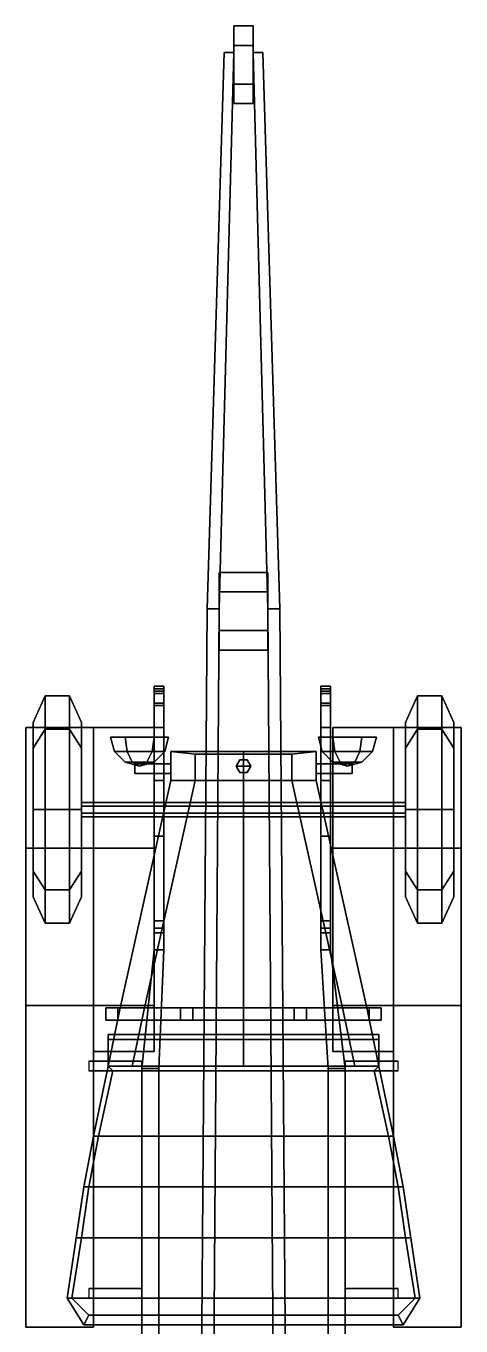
# Model space of a CAD drawing. Header units: millimetres. Extents: x -7.7 to 7.3, y -7.8 to 23.8.
# Drawn here: x 4.6 to 6.4, y 1.44 to 6.82 of the extents above; entities that cross this region are included whole.
import ezdxf

# ---------------------------------------------------------------- set-up
doc = ezdxf.new("R2010")
doc.units = ezdxf.units.MM
for name, color, linetype in [('crane', 1, 'Continuous'), ('mudguards', 6, 'Continuous'), ('wheels', 2, 'Continuous')]:
    doc.layers.add(name, color=color, linetype=linetype)

msp = doc.modelspace()

# ---------------------------------------------------------------- linework, layer by layer
for points in [[(5.13, 4.08, 0.58), (5.13, 4.01, 0.62), (5.13, 4.06, 0.68), (5.13, 4.09, 0.63)], [(5.13, 4.09, 0.63), (5.17, 4.09, 0.63), (5.17, 4.08, 0.58), (5.13, 4.08, 0.58)], [(5.13, 4.09, 0.63), (5.17, 4.09, 0.63), (5.17, 4.08, 0.58), (5.13, 4.08, 0.58)], [(5.13, 4.06, 0.68), (5.17, 4.06, 0.68), (5.17, 4.09, 0.63), (5.13, 4.09, 0.63)], [(5.13, 4.08, 0.58), (5.13, 4.01, 0.62), (5.13, 4.06, 0.68), (5.13, 4.09, 0.63)], [(5.17, 4.09, 0.63), (5.17, 4.06, 0.68), (5.17, 4.01, 0.62), (5.17, 4.08, 0.58)], [(5.17, 4.09, 0.63), (5.17, 4.06, 0.68), (5.17, 4.01, 0.62), (5.17, 4.08, 0.58)], [(5.82, 4.09, 0.63), (5.86, 4.09, 0.63), (5.86, 4.08, 0.58), (5.82, 4.08, 0.58)], [(5.82, 4.06, 0.68), (5.86, 4.06, 0.68), (5.86, 4.09, 0.63), (5.82, 4.09, 0.63)], [(5.82, 4.08, 0.58), (5.82, 4.01, 0.62), (5.82, 4.06, 0.68), (5.82, 4.09, 0.63)], [(5.86, 4.09, 0.63), (5.86, 4.06, 0.68), (5.86, 4.01, 0.62), (5.86, 4.08, 0.58)], [(5.17, 4.08, 0.58), (5.17, 4.01, 0.62), (5.13, 4.01, 0.62), (5.13, 4.08, 0.58)], [(5.13, 4.08, 0.52), (5.13, 3.7, 0.44), (5.13, 3.7, 0.51), (5.13, 4.08, 0.54)], [(5.17, 4.08, 0.52), (5.17, 3.7, 0.44), (5.13, 3.7, 0.44), (5.13, 4.08, 0.52)], [(5.17, 4.08, 0.54), (5.17, 4.08, 0.52), (5.13, 4.08, 0.52), (5.13, 4.08, 0.54)], [(5.13, 4.08, 0.54), (5.13, 3.7, 0.51), (5.17, 3.7, 0.51), (5.17, 4.08, 0.54)], [(5.17, 4.08, 0.58), (5.17, 4.01, 0.62), (5.13, 4.01, 0.62), (5.13, 4.08, 0.58)], [(5.13, 4.07, 0.53), (5.13, 4.02, 0.53), (5.13, 4.02, 0.62), (5.13, 4.07, 0.62)], [(5.17, 4.07, 0.62), (5.17, 4.07, 0.53), (5.13, 4.07, 0.53), (5.13, 4.07, 0.62)], [(5.13, 4.01, 0.62), (5.17, 4.01, 0.62), (5.17, 4.06, 0.68), (5.13, 4.06, 0.68)], [(5.13, 3.92, 0.74), (5.17, 3.92, 0.74), (5.17, 4.06, 0.68), (5.13, 4.06, 0.68)], [(5.13, 4.06, 0.68), (5.17, 4.06, 0.68), (5.17, 4.01, 0.62), (5.13, 4.01, 0.62)], [(5.13, 4.01, 0.62), (5.13, 3.92, 0.65), (5.13, 3.92, 0.74), (5.13, 4.06, 0.68)], [(5.17, 3.7, 0.51), (5.17, 3.7, 0.44), (5.17, 4.08, 0.52), (5.17, 4.08, 0.54)], [(5.17, 4.02, 0.62), (5.17, 4.02, 0.53), (5.17, 4.07, 0.53), (5.17, 4.07, 0.62)], [(5.17, 4.06, 0.68), (5.17, 3.92, 0.74), (5.17, 3.92, 0.65), (5.17, 4.01, 0.62)], [(5.82, 4.08, 0.54), (5.82, 3.7, 0.51), (5.86, 3.7, 0.51), (5.86, 4.08, 0.54)], [(5.86, 4.08, 0.54), (5.86, 4.08, 0.52), (5.82, 4.08, 0.52), (5.82, 4.08, 0.54)], [(5.82, 4.08, 0.52), (5.82, 3.7, 0.44), (5.82, 3.7, 0.51), (5.82, 4.08, 0.54)], [(5.86, 4.08, 0.52), (5.86, 3.7, 0.44), (5.82, 3.7, 0.44), (5.82, 4.08, 0.52)], [(5.86, 4.08, 0.58), (5.86, 4.01, 0.62), (5.82, 4.01, 0.62), (5.82, 4.08, 0.58)], [(5.82, 4.07, 0.53), (5.82, 4.02, 0.53), (5.82, 4.02, 0.62), (5.82, 4.07, 0.62)], [(5.86, 4.07, 0.62), (5.86, 4.07, 0.53), (5.82, 4.07, 0.53), (5.82, 4.07, 0.62)], [(5.82, 3.92, 0.74), (5.86, 3.92, 0.74), (5.86, 4.06, 0.68), (5.82, 4.06, 0.68)], [(5.82, 4.01, 0.62), (5.82, 3.92, 0.65), (5.82, 3.92, 0.74), (5.82, 4.06, 0.68)], [(5.86, 3.7, 0.51), (5.86, 3.7, 0.44), (5.86, 4.08, 0.52), (5.86, 4.08, 0.54)], [(5.86, 4.02, 0.62), (5.86, 4.02, 0.53), (5.86, 4.07, 0.53), (5.86, 4.07, 0.62)], [(5.86, 4.06, 0.68), (5.86, 3.92, 0.74), (5.86, 3.92, 0.65), (5.86, 4.01, 0.62)], [(5.13, 4.02, 0.62), (5.13, 4.02, 0.53), (5.17, 4.02, 0.53), (5.17, 4.02, 0.62)], [(5.17, 4.01, 0.62), (5.17, 3.92, 0.65), (5.13, 3.92, 0.65), (5.13, 4.01, 0.62)], [(5.82, 4.02, 0.62), (5.82, 4.02, 0.53), (5.86, 4.02, 0.53), (5.86, 4.02, 0.62)], [(5.86, 4.01, 0.62), (5.86, 3.92, 0.65), (5.82, 3.92, 0.65), (5.82, 4.01, 0.62)], [(4.9661, 3.82, 1.04), (4.95, 3.88, 1.04), (5.01, 3.88, 0.9361), (5.018, 3.82, 0.95)], [(5.19, 3.88, 1.04), (5.13, 3.88, 0.9361), (5.01, 3.88, 0.9361), (4.95, 3.88, 1.04)], [(5.018, 3.82, 1.13), (5.01, 3.88, 1.1439), (4.95, 3.88, 1.04), (4.9661, 3.82, 1.04)], [(5.13, 3.88, 1.1439), (5.19, 3.88, 1.04), (4.95, 3.88, 1.04), (5.01, 3.88, 1.1439)], [(5.018, 3.82, 0.95), (5.01, 3.88, 0.9361), (5.13, 3.88, 0.9361), (5.122, 3.82, 0.95)], [(5.122, 3.82, 1.13), (5.13, 3.88, 1.1439), (5.01, 3.88, 1.1439), (5.018, 3.82, 1.13)], [(5.122, 3.82, 0.95), (5.13, 3.88, 0.9361), (5.19, 3.88, 1.04), (5.1739, 3.82, 1.04)], [(5.1739, 3.82, 1.04), (5.19, 3.88, 1.04), (5.13, 3.88, 1.1439), (5.122, 3.82, 1.13)], [(5.13, 3.92, 0.65), (5.17, 3.92, 0.65), (5.17, 3.92, 0.74), (5.13, 3.92, 0.74)], [(5.13, 3.92, 0.74), (5.17, 3.92, 0.74), (5.17, 3.92, 0.65), (5.13, 3.92, 0.65)], [(5.13, 3.92, 0.65), (5.13, 3, 0.61), (5.13, 3, 0.76), (5.13, 3.92, 0.74)], [(5.13, 3, 0.76), (5.17, 3, 0.76), (5.17, 3.92, 0.74), (5.13, 3.92, 0.74)], [(5.17, 3.92, 0.65), (5.17, 3, 0.61), (5.13, 3, 0.61), (5.13, 3.92, 0.65)], [(5.17, 3.92, 0.74), (5.17, 3, 0.76), (5.17, 3, 0.61), (5.17, 3.92, 0.65)], [(6.05, 3.88, 1.04), (5.99, 3.88, 0.9361), (5.87, 3.88, 0.9361), (5.81, 3.88, 1.04)], [(5.8261, 3.82, 1.04), (5.81, 3.88, 1.04), (5.87, 3.88, 0.9361), (5.878, 3.82, 0.95)], [(5.99, 3.88, 1.1439), (6.05, 3.88, 1.04), (5.81, 3.88, 1.04), (5.87, 3.88, 1.1439)], [(5.878, 3.82, 1.13), (5.87, 3.88, 1.1439), (5.81, 3.88, 1.04), (5.8261, 3.82, 1.04)], [(5.86, 3.92, 0.65), (5.86, 3, 0.61), (5.82, 3, 0.61), (5.82, 3.92, 0.65)], [(5.82, 3, 0.76), (5.86, 3, 0.76), (5.86, 3.92, 0.74), (5.82, 3.92, 0.74)], [(5.82, 3.92, 0.65), (5.82, 3, 0.61), (5.82, 3, 0.76), (5.82, 3.92, 0.74)], [(5.86, 3.92, 0.74), (5.86, 3, 0.76), (5.86, 3, 0.61), (5.86, 3.92, 0.65)], [(5.878, 3.82, 0.95), (5.87, 3.88, 0.9361), (5.99, 3.88, 0.9361), (5.982, 3.82, 0.95)], [(5.982, 3.82, 1.13), (5.99, 3.88, 1.1439), (5.87, 3.88, 1.1439), (5.878, 3.82, 1.13)], [(5.982, 3.82, 0.95), (5.99, 3.88, 0.9361), (6.05, 3.88, 1.04), (6.0339, 3.82, 1.04)], [(6.0339, 3.82, 1.04), (6.05, 3.88, 1.04), (5.99, 3.88, 1.1439), (5.982, 3.82, 1.13)], [(5.01, 3.7761, 1.04), (4.9661, 3.82, 1.04), (5.018, 3.82, 0.95), (5.04, 3.7761, 0.988)], [(5.04, 3.7761, 1.092), (5.018, 3.82, 1.13), (4.9661, 3.82, 1.04), (5.01, 3.7761, 1.04)], [(5.04, 3.7761, 0.988), (5.018, 3.82, 0.95), (5.122, 3.82, 0.95), (5.1, 3.7761, 0.988)], [(5.1, 3.7761, 1.092), (5.122, 3.82, 1.13), (5.018, 3.82, 1.13), (5.04, 3.7761, 1.092)], [(5.1, 3.7761, 0.988), (5.122, 3.82, 0.95), (5.1739, 3.82, 1.04), (5.13, 3.7761, 1.04)], [(5.13, 3.7761, 1.04), (5.1739, 3.82, 1.04), (5.122, 3.82, 1.13), (5.1, 3.7761, 1.092)], [(5.2, 3.82, 0.68), (5.2, 3.7, 0.68), (5.2, 3.7, 1.25), (5.2, 3.82, 1.25)], [(5.2, 3.82, 1.25), (5.8, 3.82, 1.25), (5.8, 3.82, 0.68), (5.2, 3.82, 0.68)], [(5.8, 3.82, 0.68), (5.8, 3.7, 0.68), (5.2, 3.7, 0.68), (5.2, 3.82, 0.68)], [(5.3, 3.81, 1.37), (5.5, 3.81, 1.39), (5.5, 3.82, 1.25), (5.2, 3.82, 1.25)], [(5.2, 3.82, 1.25), (5.2, 3.7, 1.25), (5.3, 3.7, 1.37), (5.3, 3.81, 1.37)], [(5.5, 3.81, 1.39), (5.7, 3.81, 1.37), (5.8, 3.82, 1.25), (5.5, 3.82, 1.25)], [(5.7, 3.81, 1.37), (5.7, 3.7, 1.37), (5.8, 3.7, 1.25), (5.8, 3.82, 1.25)], [(5.8, 3.82, 1.25), (5.8, 3.7, 1.25), (5.8, 3.7, 0.68), (5.8, 3.82, 0.68)], [(5.87, 3.7761, 1.04), (5.8261, 3.82, 1.04), (5.878, 3.82, 0.95), (5.9, 3.7761, 0.988)], [(5.9, 3.7761, 1.092), (5.878, 3.82, 1.13), (5.8261, 3.82, 1.04), (5.87, 3.7761, 1.04)], [(5.9, 3.7761, 0.988), (5.878, 3.82, 0.95), (5.982, 3.82, 0.95), (5.96, 3.7761, 0.988)], [(5.96, 3.7761, 1.092), (5.982, 3.82, 1.13), (5.878, 3.82, 1.13), (5.9, 3.7761, 1.092)], [(5.96, 3.7761, 0.988), (5.982, 3.82, 0.95), (6.0339, 3.82, 1.04), (5.99, 3.7761, 1.04)], [(5.99, 3.7761, 1.04), (6.0339, 3.82, 1.04), (5.982, 3.82, 1.13), (5.96, 3.7761, 1.092)], [(5.07, 3.76, 1.04), (5.01, 3.7761, 1.04), (5.04, 3.7761, 0.988), (5.07, 3.76, 1.04)], [(5.07, 3.76, 1.04), (5.04, 3.7761, 1.092), (5.01, 3.7761, 1.04), (5.07, 3.76, 1.04)], [(5.07, 3.76, 1.04), (5.04, 3.7761, 0.988), (5.1, 3.7761, 0.988), (5.07, 3.76, 1.04)], [(5.07, 3.76, 1.04), (5.1, 3.7761, 1.092), (5.04, 3.7761, 1.092), (5.07, 3.76, 1.04)], [(5.2, 3.77, 1.04), (5.2, 3.77, 1), (5.05, 3.77, 1), (5.05, 3.77, 1.04)], [(5.05, 3.77, 1), (5.05, 3.73, 1), (5.05, 3.73, 1.04), (5.05, 3.77, 1.04)], [(5.2, 3.77, 1), (5.2, 3.73, 1), (5.05, 3.73, 1), (5.05, 3.77, 1)], [(5.05, 3.77, 1.04), (5.05, 3.73, 1.04), (5.2, 3.73, 1.04), (5.2, 3.77, 1.04)], [(5.07, 3.76, 1.04), (5.1, 3.7761, 0.988), (5.13, 3.7761, 1.04), (5.07, 3.76, 1.04)], [(5.07, 3.76, 1.04), (5.13, 3.7761, 1.04), (5.1, 3.7761, 1.092), (5.07, 3.76, 1.04)], [(5.3, 3.7, 1.37), (5.5, 3.7, 1.39), (5.5, 3.81, 1.39), (5.3, 3.81, 1.37)], [(5.515, 3.786, 1.42), (5.485, 3.786, 1.42), (5.47, 3.76, 1.42), (5.53, 3.76, 1.42)], [(5.485, 3.786, 1.38), (5.47, 3.76, 1.38), (5.47, 3.76, 1.42), (5.485, 3.786, 1.42)], [(5.515, 3.786, 1.38), (5.485, 3.786, 1.38), (5.485, 3.786, 1.42), (5.515, 3.786, 1.42)], [(5.5, 3.7, 1.39), (5.7, 3.7, 1.37), (5.7, 3.81, 1.37), (5.5, 3.81, 1.39)], [(5.53, 3.76, 1.38), (5.515, 3.786, 1.38), (5.515, 3.786, 1.42), (5.53, 3.76, 1.42)], [(5.95, 3.77, 1.04), (5.95, 3.77, 1), (5.8, 3.77, 1), (5.8, 3.77, 1.04)], [(5.95, 3.77, 1), (5.95, 3.73, 1), (5.8, 3.73, 1), (5.8, 3.77, 1)], [(5.8, 3.77, 1.04), (5.8, 3.73, 1.04), (5.95, 3.73, 1.04), (5.95, 3.77, 1.04)], [(5.93, 3.76, 1.04), (5.87, 3.7761, 1.04), (5.9, 3.7761, 0.988), (5.93, 3.76, 1.04)], [(5.93, 3.76, 1.04), (5.9, 3.7761, 1.092), (5.87, 3.7761, 1.04), (5.93, 3.76, 1.04)], [(5.93, 3.76, 1.04), (5.9, 3.7761, 0.988), (5.96, 3.7761, 0.988), (5.93, 3.76, 1.04)], [(5.93, 3.76, 1.04), (5.96, 3.7761, 1.092), (5.9, 3.7761, 1.092), (5.93, 3.76, 1.04)], [(5.93, 3.76, 1.04), (5.96, 3.7761, 0.988), (5.99, 3.7761, 1.04), (5.93, 3.76, 1.04)], [(5.93, 3.76, 1.04), (5.99, 3.7761, 1.04), (5.96, 3.7761, 1.092), (5.93, 3.76, 1.04)], [(5.95, 3.73, 1.04), (5.95, 3.73, 1), (5.95, 3.77, 1), (5.95, 3.77, 1.04)], [(5.05, 3.73, 1.04), (5.05, 3.73, 1), (5.2, 3.73, 1), (5.2, 3.73, 1.04)], [(5.53, 3.76, 1.42), (5.47, 3.76, 1.42), (5.485, 3.734, 1.42), (5.515, 3.734, 1.42)], [(5.47, 3.76, 1.38), (5.485, 3.734, 1.38), (5.485, 3.734, 1.42), (5.47, 3.76, 1.42)], [(5.485, 3.734, 1.38), (5.515, 3.734, 1.38), (5.515, 3.734, 1.42), (5.485, 3.734, 1.42)], [(5.515, 3.734, 1.38), (5.53, 3.76, 1.38), (5.53, 3.76, 1.42), (5.515, 3.734, 1.42)], [(5.8, 3.73, 1.04), (5.8, 3.73, 1), (5.95, 3.73, 1), (5.95, 3.73, 1.04)], [(5.2, 3.7, 0.68), (4.99, 2.76, 0.68), (4.99, 2.76, 1.25), (5.2, 3.7, 1.25)], [(5.8, 3.7, 0.68), (6.01, 2.76, 0.68), (4.99, 2.76, 0.68), (5.2, 3.7, 0.68)], [(5.2, 3.7, 1.25), (4.99, 2.76, 1.25), (5.09, 2.76, 1.37), (5.3, 3.7, 1.37)], [(5.09, 2.76, 1.37), (5.5, 2.76, 1.39), (5.5, 3.7, 1.39), (5.3, 3.7, 1.37)], [(5.13, 3.7, 0.44), (5.13, 3.47, 0.44), (5.13, 3.47, 0.51), (5.13, 3.7, 0.51)], [(5.13, 3.7, 0.51), (5.13, 3.47, 0.51), (5.17, 3.47, 0.51), (5.17, 3.7, 0.51)], [(5.17, 3.7, 0.44), (5.17, 3.47, 0.44), (5.13, 3.47, 0.44), (5.13, 3.7, 0.44)], [(5.17, 3.47, 0.51), (5.17, 3.47, 0.44), (5.17, 3.7, 0.44), (5.17, 3.7, 0.51)], [(5.5, 2.76, 1.39), (5.91, 2.76, 1.37), (5.7, 3.7, 1.37), (5.5, 3.7, 1.39)], [(5.7, 3.7, 1.37), (5.91, 2.76, 1.37), (6.01, 2.76, 1.25), (5.8, 3.7, 1.25)], [(5.8, 3.7, 1.25), (6.01, 2.76, 1.25), (6.01, 2.76, 0.68), (5.8, 3.7, 0.68)], [(5.86, 3.7, 0.44), (5.86, 3.47, 0.44), (5.82, 3.47, 0.44), (5.82, 3.7, 0.44)], [(5.82, 3.7, 0.51), (5.82, 3.47, 0.51), (5.86, 3.47, 0.51), (5.86, 3.7, 0.51)], [(5.82, 3.7, 0.44), (5.82, 3.47, 0.44), (5.82, 3.47, 0.51), (5.82, 3.7, 0.51)], [(5.86, 3.47, 0.51), (5.86, 3.47, 0.44), (5.86, 3.7, 0.44), (5.86, 3.7, 0.51)], [(5.13, 3.47, 0.44), (5.13, 3.09, 0.53), (5.13, 3.09, 0.55), (5.13, 3.47, 0.51)], [(5.17, 3.47, 0.44), (5.17, 3.09, 0.53), (5.13, 3.09, 0.53), (5.13, 3.47, 0.44)], [(5.13, 3.47, 0.51), (5.13, 3.09, 0.55), (5.17, 3.09, 0.55), (5.17, 3.47, 0.51)], [(5.17, 3.09, 0.55), (5.17, 3.09, 0.53), (5.17, 3.47, 0.44), (5.17, 3.47, 0.51)], [(5.82, 3.47, 0.51), (5.82, 3.09, 0.55), (5.86, 3.09, 0.55), (5.86, 3.47, 0.51)], [(5.86, 3.47, 0.44), (5.86, 3.09, 0.53), (5.82, 3.09, 0.53), (5.82, 3.47, 0.44)], [(5.82, 3.47, 0.44), (5.82, 3.09, 0.53), (5.82, 3.09, 0.55), (5.82, 3.47, 0.51)], [(5.86, 3.09, 0.55), (5.86, 3.09, 0.53), (5.86, 3.47, 0.44), (5.86, 3.47, 0.51)], [(5.17, 3.12, 0.62), (5.17, 3.12, 0.54), (5.13, 3.12, 0.54), (5.13, 3.12, 0.62)], [(5.13, 3.12, 0.54), (5.13, 3.07, 0.55), (5.13, 3.07, 0.62), (5.13, 3.12, 0.62)], [(5.17, 3.12, 0.54), (5.17, 3.07, 0.55), (5.13, 3.07, 0.55), (5.13, 3.12, 0.54)], [(5.17, 3.07, 0.62), (5.17, 3.07, 0.55), (5.17, 3.12, 0.54), (5.17, 3.12, 0.62)], [(5.86, 3.12, 0.54), (5.86, 3.07, 0.55), (5.82, 3.07, 0.55), (5.82, 3.12, 0.54)], [(5.82, 3.12, 0.54), (5.82, 3.07, 0.55), (5.82, 3.07, 0.62), (5.82, 3.12, 0.62)], [(5.86, 3.12, 0.62), (5.86, 3.12, 0.54), (5.82, 3.12, 0.54), (5.82, 3.12, 0.62)], [(5.86, 3.07, 0.62), (5.86, 3.07, 0.55), (5.86, 3.12, 0.54), (5.86, 3.12, 0.62)], [(5.13, 3.09, 0.55), (5.13, 3.09, 0.53), (5.17, 3.09, 0.53), (5.17, 3.09, 0.55)], [(5.13, 3.07, 0.62), (5.13, 3.07, 0.55), (5.17, 3.07, 0.55), (5.17, 3.07, 0.62)], [(5.82, 3.09, 0.55), (5.82, 3.09, 0.53), (5.86, 3.09, 0.53), (5.86, 3.09, 0.55)], [(5.82, 3.07, 0.62), (5.82, 3.07, 0.55), (5.86, 3.07, 0.55), (5.86, 3.07, 0.62)], [(5.13, 3, 0.61), (5.08, 2.51, 0.59), (5.08, 2.51, 0.76), (5.13, 3, 0.76)], [(5.08, 2.51, 0.76), (5.15, 2.51, 0.76), (5.17, 3, 0.76), (5.13, 3, 0.76)], [(5.17, 3, 0.61), (5.15, 2.51, 0.59), (5.08, 2.51, 0.59), (5.13, 3, 0.61)], [(5.17, 3, 0.76), (5.15, 2.51, 0.76), (5.15, 2.51, 0.59), (5.17, 3, 0.61)], [(5.82, 3, 0.61), (5.85, 2.51, 0.59), (5.85, 2.51, 0.76), (5.82, 3, 0.76)], [(5.85, 2.51, 0.76), (5.92, 2.51, 0.76), (5.86, 3, 0.76), (5.82, 3, 0.76)], [(5.86, 3, 0.61), (5.92, 2.51, 0.59), (5.85, 2.51, 0.59), (5.82, 3, 0.61)], [(5.86, 3, 0.76), (5.92, 2.51, 0.76), (5.92, 2.51, 0.59), (5.86, 3, 0.61)], [(4.98, 2.76, 1.99), (4.98, 2.76, 0.48), (4.93, 2.76, 0.48), (4.93, 2.76, 1.99)], [(4.93, 2.76, 0.48), (4.93, 2.71, 0.48), (4.93, 2.71, 1.99), (4.93, 2.76, 1.99)], [(4.93, 2.76, 1.99), (4.93, 2.71, 1.99), (5.24, 2.71, 2.53), (5.24, 2.76, 2.53)], [(5.29, 2.76, 2.53), (4.98, 2.76, 1.99), (4.93, 2.76, 1.99), (5.24, 2.76, 2.53)], [(4.99, 2.76, 0.68), (4.94, 2.52, 0.68), (4.94, 2.52, 1.25), (4.99, 2.76, 1.25)], [(6.01, 2.76, 0.68), (6.06, 2.52, 0.68), (4.94, 2.52, 0.68), (4.99, 2.76, 0.68)], [(4.99, 2.76, 1.25), (4.94, 2.52, 1.25), (5.04, 2.52, 1.39), (5.09, 2.76, 1.37)], [(4.98, 2.71, 1.99), (4.98, 2.71, 0.48), (4.98, 2.76, 0.48), (4.98, 2.76, 1.99)], [(5.29, 2.71, 2.53), (4.98, 2.71, 1.99), (4.98, 2.76, 1.99), (5.29, 2.76, 2.53)], [(5.04, 2.52, 1.39), (5.5, 2.52, 1.39), (5.5, 2.76, 1.39), (5.09, 2.76, 1.37)], [(5.24, 2.76, 2.72), (5.24, 2.71, 2.72), (5.29, 2.71, 2.72), (5.29, 2.76, 2.72)], [(5.24, 2.76, 2.53), (5.24, 2.71, 2.53), (5.24, 2.71, 2.72), (5.24, 2.76, 2.72)], [(5.29, 2.76, 2.72), (5.29, 2.76, 2.53), (5.24, 2.76, 2.53), (5.24, 2.76, 2.72)], [(5.29, 2.76, 2.58), (5.29, 2.71, 2.58), (5.71, 2.71, 2.58), (5.71, 2.76, 2.58)], [(5.71, 2.76, 2.53), (5.71, 2.71, 2.53), (5.29, 2.71, 2.53), (5.29, 2.76, 2.53)], [(5.71, 2.76, 2.58), (5.71, 2.76, 2.53), (5.29, 2.76, 2.53), (5.29, 2.76, 2.58)], [(5.29, 2.71, 2.72), (5.29, 2.71, 2.58), (5.29, 2.76, 2.58), (5.29, 2.76, 2.72)], [(5.5, 2.52, 1.39), (5.96, 2.52, 1.39), (5.91, 2.76, 1.37), (5.5, 2.76, 1.39)], [(5.76, 2.76, 2.53), (6.07, 2.76, 1.99), (6.02, 2.76, 1.99), (5.71, 2.76, 2.53)], [(6.02, 2.76, 1.99), (6.02, 2.71, 1.99), (5.71, 2.71, 2.53), (5.71, 2.76, 2.53)], [(5.71, 2.76, 2.72), (5.71, 2.71, 2.72), (5.76, 2.71, 2.72), (5.76, 2.76, 2.72)], [(5.71, 2.76, 2.58), (5.71, 2.71, 2.58), (5.71, 2.71, 2.72), (5.71, 2.76, 2.72)], [(5.76, 2.76, 2.72), (5.76, 2.76, 2.53), (5.71, 2.76, 2.53), (5.71, 2.76, 2.72)], [(5.76, 2.71, 2.53), (6.07, 2.71, 1.99), (6.07, 2.76, 1.99), (5.76, 2.76, 2.53)], [(5.76, 2.71, 2.72), (5.76, 2.71, 2.53), (5.76, 2.76, 2.53), (5.76, 2.76, 2.72)], [(5.91, 2.76, 1.37), (5.96, 2.52, 1.39), (6.06, 2.52, 1.25), (6.01, 2.76, 1.25)], [(6.01, 2.76, 1.25), (6.06, 2.52, 1.25), (6.06, 2.52, 0.68), (6.01, 2.76, 0.68)], [(6.02, 2.76, 0.48), (6.02, 2.71, 0.48), (6.02, 2.71, 1.99), (6.02, 2.76, 1.99)], [(6.07, 2.76, 1.99), (6.07, 2.76, 0.48), (6.02, 2.76, 0.48), (6.02, 2.76, 1.99)], [(6.07, 2.71, 1.99), (6.07, 2.71, 0.48), (6.07, 2.76, 0.48), (6.07, 2.76, 1.99)], [(4.93, 2.71, 1.99), (4.93, 2.71, 0.48), (4.98, 2.71, 0.48), (4.98, 2.71, 1.99)], [(5.24, 2.71, 2.53), (4.93, 2.71, 1.99), (4.98, 2.71, 1.99), (5.29, 2.71, 2.53)], [(5.24, 2.71, 2.72), (5.24, 2.71, 2.53), (5.29, 2.71, 2.53), (5.29, 2.71, 2.72)], [(5.29, 2.71, 2.58), (5.29, 2.71, 2.53), (5.71, 2.71, 2.53), (5.71, 2.71, 2.58)], [(5.71, 2.71, 2.53), (6.02, 2.71, 1.99), (6.07, 2.71, 1.99), (5.76, 2.71, 2.53)], [(5.71, 2.71, 2.72), (5.71, 2.71, 2.53), (5.76, 2.71, 2.53), (5.76, 2.71, 2.72)], [(6.02, 2.71, 1.99), (6.02, 2.71, 0.48), (6.07, 2.71, 0.48), (6.07, 2.71, 1.99)], [(6.06, 2.65, 1.93), (6.06, 2.63, 1.92), (4.94, 2.63, 1.92), (4.94, 2.65, 1.93)], [(4.94, 2.65, 1.93), (4.94, 2.52, 2), (6.06, 2.52, 2), (6.06, 2.65, 1.93)], [(4.94, 2.63, 1.92), (4.94, 2.52, 1.94), (4.94, 2.52, 2), (4.94, 2.65, 1.93)], [(6.06, 2.52, 2), (6.06, 2.52, 1.94), (6.06, 2.63, 1.92), (6.06, 2.65, 1.93)], [(6.06, 2.63, 1.92), (6.06, 2.52, 1.94), (4.94, 2.52, 1.94), (4.94, 2.63, 1.92)], [(5.08, 2.54, 0.66), (5.08, 2.54, 0.64), (4.88, 2.54, 0.48), (4.86, 2.54, 0.48)], [(5.08, 2.5, 0.66), (5.08, 2.54, 0.66), (4.86, 2.54, 0.48), (4.86, 2.5, 0.48)], [(4.88, 2.5, 0.48), (4.88, 2.54, 0.48), (5.08, 2.54, 0.64), (5.08, 2.5, 0.64)], [(6.12, 2.54, 0.48), (6.12, 2.5, 0.48), (5.92, 2.5, 0.64), (5.92, 2.54, 0.64)], [(6.14, 2.54, 0.48), (6.12, 2.54, 0.48), (5.92, 2.54, 0.64), (5.92, 2.54, 0.66)], [(5.92, 2.54, 0.66), (5.92, 2.5, 0.66), (6.14, 2.5, 0.48), (6.14, 2.54, 0.48)], [(4.86, 2.5, 0.48), (4.88, 2.5, 0.48), (5.08, 2.5, 0.64), (5.08, 2.5, 0.66)], [(4.94, 2.52, 0.68), (4.88, 2.23, 0.68), (4.88, 2.23, 2), (4.94, 2.52, 2)], [(6.06, 2.52, 0.68), (6.12, 2.23, 0.68), (4.88, 2.23, 0.68), (4.94, 2.52, 0.68)], [(4.94, 2.52, 2), (4.88, 2.23, 2), (4.9, 2.23, 2.05), (4.96, 2.5, 2.04)], [(4.9, 2.23, 2.05), (6.1, 2.23, 2.05), (6.04, 2.5, 2.04), (4.96, 2.5, 2.04)], [(4.94, 2.52, 1.94), (6.06, 2.52, 1.94), (6.06, 2.52, 1.25), (4.94, 2.52, 1.25)], [(4.96, 2.5, 2.04), (6.04, 2.5, 2.04), (6.06, 2.52, 2), (4.94, 2.52, 2)], [(5.08, 2.51, 0.59), (5.08, -1.35, 0.65), (5.08, -1.35, 0.76), (5.08, 2.51, 0.76)], [(5.08, -1.35, 0.76), (5.15, -1.35, 0.76), (5.15, 2.51, 0.76), (5.08, 2.51, 0.76)], [(5.15, 2.51, 0.59), (5.15, -1.35, 0.65), (5.08, -1.35, 0.65), (5.08, 2.51, 0.59)], [(5.15, 2.51, 0.76), (5.15, -1.35, 0.76), (5.15, -1.35, 0.65), (5.15, 2.51, 0.59)], [(5.85, 2.51, 0.59), (5.85, -1.35, 0.65), (5.85, -1.35, 0.76), (5.85, 2.51, 0.76)], [(5.85, -1.35, 0.76), (5.92, -1.35, 0.76), (5.92, 2.51, 0.76), (5.85, 2.51, 0.76)], [(5.92, 2.51, 0.59), (5.92, -1.35, 0.65), (5.85, -1.35, 0.65), (5.85, 2.51, 0.59)], [(5.92, 2.51, 0.76), (5.92, -1.35, 0.76), (5.92, -1.35, 0.65), (5.92, 2.51, 0.59)], [(5.92, 2.5, 0.66), (5.92, 2.5, 0.64), (6.12, 2.5, 0.48), (6.14, 2.5, 0.48)], [(6.04, 2.5, 2.04), (6.1, 2.23, 2.05), (6.12, 2.23, 2), (6.06, 2.52, 2)], [(6.06, 2.52, 2), (6.12, 2.23, 2), (6.12, 2.23, 0.68), (6.06, 2.52, 0.68)], [(4.88, 2.23, 0.68), (4.84, 2.02, 0.68), (4.84, 2.02, 2), (4.88, 2.23, 2)], [(6.12, 2.23, 0.68), (6.16, 2.02, 0.68), (4.84, 2.02, 0.68), (4.88, 2.23, 0.68)], [(4.88, 2.23, 2), (4.84, 2.02, 2), (4.86, 2.02, 2.07), (4.9, 2.23, 2.05)], [(4.86, 2.02, 2.07), (6.14, 2.02, 2.07), (6.1, 2.23, 2.05), (4.9, 2.23, 2.05)], [(6.1, 2.23, 2.05), (6.14, 2.02, 2.07), (6.16, 2.02, 2), (6.12, 2.23, 2)], [(6.12, 2.23, 2), (6.16, 2.02, 2), (6.16, 2.02, 0.68), (6.12, 2.23, 0.68)], [(4.84, 2.02, 0.68), (4.77, 1.56, 0.68), (4.77, 1.56, 2), (4.84, 2.02, 2)], [(6.16, 2.02, 0.68), (6.23, 1.56, 0.68), (4.77, 1.56, 0.68), (4.84, 2.02, 0.68)], [(4.84, 2.02, 2), (4.808, 1.81, 2), (4.83, 1.81, 2.08), (4.86, 2.02, 2.07)], [(4.83, 1.81, 2.08), (6.17, 1.81, 2.08), (6.14, 2.02, 2.07), (4.86, 2.02, 2.07)], [(6.14, 2.02, 2.07), (6.17, 1.81, 2.08), (6.192, 1.81, 2), (6.16, 2.02, 2)], [(6.16, 2.02, 2), (6.23, 1.56, 2), (6.23, 1.56, 0.68), (6.16, 2.02, 0.68)], [(4.808, 1.81, 2), (4.77, 1.56, 2), (4.79, 1.56, 2.08), (4.83, 1.81, 2.08)], [(4.79, 1.56, 2.08), (6.21, 1.56, 2.08), (6.17, 1.81, 2.08), (4.83, 1.81, 2.08)], [(6.17, 1.81, 2.08), (6.21, 1.56, 2.08), (6.23, 1.56, 2), (6.192, 1.81, 2)], [(4.77, 1.56, 0.68), (4.84, 1.45, 0.68), (4.84, 1.45, 2), (4.77, 1.56, 2)], [(6.23, 1.56, 0.68), (6.16, 1.45, 0.68), (4.84, 1.45, 0.68), (4.77, 1.56, 0.68)], [(4.77, 1.56, 2), (4.84, 1.45, 2), (4.86, 1.49, 2.08), (4.79, 1.56, 2.08)], [(4.86, 1.49, 2.08), (6.14, 1.49, 2.08), (6.21, 1.56, 2.08), (4.79, 1.56, 2.08)], [(5.08, 1.6, 0.66), (5.08, 1.6, 0.64), (4.88, 1.6, 0.48), (4.86, 1.6, 0.48)], [(5.08, 1.56, 0.66), (5.08, 1.6, 0.66), (4.86, 1.6, 0.48), (4.86, 1.56, 0.48)], [(4.86, 1.56, 0.48), (4.88, 1.56, 0.48), (5.08, 1.56, 0.64), (5.08, 1.56, 0.66)], [(4.88, 1.56, 0.48), (4.88, 1.6, 0.48), (5.08, 1.6, 0.64), (5.08, 1.56, 0.64)], [(6.12, 1.6, 0.48), (6.12, 1.56, 0.48), (5.92, 1.56, 0.64), (5.92, 1.6, 0.64)], [(6.14, 1.6, 0.48), (6.12, 1.6, 0.48), (5.92, 1.6, 0.64), (5.92, 1.6, 0.66)], [(5.92, 1.6, 0.66), (5.92, 1.56, 0.66), (6.14, 1.56, 0.48), (6.14, 1.6, 0.48)], [(5.92, 1.56, 0.66), (5.92, 1.56, 0.64), (6.12, 1.56, 0.48), (6.14, 1.56, 0.48)], [(6.21, 1.56, 2.08), (6.14, 1.49, 2.08), (6.16, 1.45, 2), (6.23, 1.56, 2)], [(6.23, 1.56, 2), (6.16, 1.45, 2), (6.16, 1.45, 0.68), (6.23, 1.56, 0.68)], [(4.84, 1.45, 2), (6.16, 1.45, 2), (6.14, 1.49, 2.08), (4.86, 1.49, 2.08)], [(4.84, 1.45, 0.68), (6.16, 1.45, 0.68), (6.16, 1.45, 2), (4.84, 1.45, 2)]]:
    msp.add_3dface(points)
at = {"layer": 'crane'}
for points in [[(5.46, 6.5, 3.05), (5.46, 6.82, 3.05), (5.46, 6.74, 2.9114), (5.46, 6.58, 2.9114)], [(5.54, 6.82, 3.05), (5.54, 6.74, 2.9114), (5.46, 6.74, 2.9114), (5.46, 6.82, 3.05)], [(5.46, 6.58, 3.1886), (5.46, 6.74, 3.1886), (5.46, 6.82, 3.05), (5.46, 6.5, 3.05)], [(5.54, 6.74, 3.1886), (5.54, 6.82, 3.05), (5.46, 6.82, 3.05), (5.46, 6.74, 3.1886)], [(5.54, 6.58, 2.9114), (5.54, 6.74, 2.9114), (5.54, 6.82, 3.05), (5.54, 6.5, 3.05)], [(5.54, 6.5, 3.05), (5.54, 6.82, 3.05), (5.54, 6.74, 3.1886), (5.54, 6.58, 3.1886)], [(5.54, 6.74, 2.9114), (5.54, 6.58, 2.9114), (5.46, 6.58, 2.9114), (5.46, 6.74, 2.9114)], [(5.54, 6.58, 3.1886), (5.54, 6.74, 3.1886), (5.46, 6.74, 3.1886), (5.46, 6.58, 3.1886)], [(5.42, 6.71, 3.15), (5.35, 4.41, 3.44), (5.4, 4.41, 3.44), (5.46, 6.71, 3.15)], [(5.46, 6.71, 2.94), (5.4, 4.41, 3.14), (5.35, 4.41, 3.14), (5.42, 6.71, 2.94)], [(5.42, 6.71, 2.94), (5.35, 4.41, 3.14), (5.35, 4.41, 3.44), (5.42, 6.71, 3.15)], [(5.4, 4.41, 3.44), (5.4, 4.41, 3.14), (5.46, 6.71, 2.94), (5.46, 6.71, 3.15)], [(5.46, 6.71, 3.15), (5.46, 6.71, 2.94), (5.42, 6.71, 2.94), (5.42, 6.71, 3.15)], [(5.54, 6.71, 2.94), (5.6, 4.41, 3.14), (5.6, 4.41, 3.44), (5.54, 6.71, 3.15)], [(5.58, 6.71, 2.94), (5.65, 4.41, 3.14), (5.6, 4.41, 3.14), (5.54, 6.71, 2.94)], [(5.54, 6.71, 3.15), (5.6, 4.41, 3.44), (5.65, 4.41, 3.44), (5.58, 6.71, 3.15)], [(5.58, 6.71, 3.15), (5.58, 6.71, 2.94), (5.54, 6.71, 2.94), (5.54, 6.71, 3.15)], [(5.65, 4.41, 3.44), (5.65, 4.41, 3.14), (5.58, 6.71, 2.94), (5.58, 6.71, 3.15)], [(5.54, 6.58, 2.9114), (5.54, 6.5, 3.05), (5.46, 6.5, 3.05), (5.46, 6.58, 2.9114)], [(5.54, 6.5, 3.05), (5.54, 6.58, 3.1886), (5.46, 6.58, 3.1886), (5.46, 6.5, 3.05)], [(5.6, 4.48, 3.5386), (5.6, 4.56, 3.4), (5.4, 4.56, 3.4), (5.4, 4.48, 3.5386)], [(5.6, 4.56, 3.4), (5.6, 4.48, 3.2614), (5.4, 4.48, 3.2614), (5.4, 4.56, 3.4)], [(5.4, 4.24, 3.4), (5.4, 4.56, 3.4), (5.4, 4.48, 3.2614), (5.4, 4.32, 3.2614)], [(5.4, 4.32, 3.5386), (5.4, 4.48, 3.5386), (5.4, 4.56, 3.4), (5.4, 4.24, 3.4)], [(5.6, 4.32, 3.2614), (5.6, 4.48, 3.2614), (5.6, 4.56, 3.4), (5.6, 4.24, 3.4)], [(5.6, 4.24, 3.4), (5.6, 4.56, 3.4), (5.6, 4.48, 3.5386), (5.6, 4.32, 3.5386)], [(5.6, 4.48, 3.2614), (5.6, 4.32, 3.2614), (5.4, 4.32, 3.2614), (5.4, 4.48, 3.2614)], [(5.6, 4.32, 3.5386), (5.6, 4.48, 3.5386), (5.4, 4.48, 3.5386), (5.4, 4.32, 3.5386)], [(5.4, 4.41, 3.14), (5.37, 0.33, 2.1), (5.32, 0.33, 2.1), (5.35, 4.41, 3.14)], [(5.35, 4.41, 3.44), (5.32, 0.33, 2.2), (5.37, 0.33, 2.2), (5.4, 4.41, 3.44)], [(5.35, 4.41, 3.14), (5.32, 0.33, 2.1), (5.32, 0.33, 2.2), (5.35, 4.41, 3.44)], [(5.35, 4.41, 3.44), (5.35, 4.41, 3.14), (5.4, 4.41, 3.14), (5.4, 4.41, 3.44)], [(5.4, 4.41, 3.44), (5.4, 4.41, 3.14), (5.35, 4.41, 3.14), (5.35, 4.41, 3.44)], [(5.37, 0.33, 2.2), (5.37, 0.33, 2.1), (5.4, 4.41, 3.14), (5.4, 4.41, 3.44)], [(5.65, 4.41, 3.14), (5.68, 0.33, 2.1), (5.63, 0.33, 2.1), (5.6, 4.41, 3.14)], [(5.6, 4.41, 3.14), (5.63, 0.33, 2.1), (5.63, 0.33, 2.2), (5.6, 4.41, 3.44)], [(5.6, 4.41, 3.44), (5.63, 0.33, 2.2), (5.68, 0.33, 2.2), (5.65, 4.41, 3.44)], [(5.6, 4.41, 3.44), (5.6, 4.41, 3.14), (5.65, 4.41, 3.14), (5.65, 4.41, 3.44)], [(5.65, 4.41, 3.44), (5.65, 4.41, 3.14), (5.6, 4.41, 3.14), (5.6, 4.41, 3.44)], [(5.68, 0.33, 2.2), (5.68, 0.33, 2.1), (5.65, 4.41, 3.14), (5.65, 4.41, 3.44)], [(5.6, 4.32, 3.2614), (5.6, 4.24, 3.4), (5.4, 4.24, 3.4), (5.4, 4.32, 3.2614)], [(5.6, 4.24, 3.4), (5.6, 4.32, 3.5386), (5.4, 4.32, 3.5386), (5.4, 4.24, 3.4)]]:
    msp.add_3dface(points, dxfattribs=at)
at = {"layer": 'mudguards'}
for points in [[(4.88, 3.42, 1.04), (4.6, 3.42, 1.04), (4.6, 3.92, 1.04), (4.88, 3.92, 1.04)], [(4.6, 3.42, 1.04), (4.88, 3.42, 1.04), (4.88, 3.92, 1.04), (4.6, 3.92, 1.04)], [(4.88, 3.42, 1.04), (4.88, 3.42, 0.53), (4.88, 3.92, 0.53), (4.88, 3.92, 1.04)], [(4.88, 3.42, 0.53), (4.88, 3.42, 1.04), (4.88, 3.92, 1.04), (4.88, 3.92, 0.53)], [(5.13, 3.42, 0.53), (4.88, 3.42, 0.53), (4.88, 3.92, 0.53), (5.13, 3.92, 0.53)], [(4.88, 3.42, 0.53), (5.13, 3.42, 0.53), (5.13, 3.92, 0.53), (4.88, 3.92, 0.53)], [(5.87, 3.42, 0.53), (6.12, 3.42, 0.53), (6.12, 3.92, 0.53), (5.87, 3.92, 0.53)], [(6.12, 3.42, 0.53), (5.87, 3.42, 0.53), (5.87, 3.92, 0.53), (6.12, 3.92, 0.53)], [(6.12, 3.42, 0.53), (6.12, 3.42, 1.04), (6.12, 3.92, 1.04), (6.12, 3.92, 0.53)], [(6.12, 3.42, 1.04), (6.12, 3.42, 0.53), (6.12, 3.92, 0.53), (6.12, 3.92, 1.04)], [(6.4, 3.42, 1.04), (6.12, 3.42, 1.04), (6.12, 3.92, 1.04), (6.4, 3.92, 1.04)], [(6.12, 3.42, 1.04), (6.4, 3.42, 1.04), (6.4, 3.92, 1.04), (6.12, 3.92, 1.04)], [(4.88, 2.77, 0.48), (4.6, 2.77, 0.48), (4.6, 3.42, 1.04), (4.88, 3.42, 1.04)], [(4.6, 2.77, 0.48), (4.88, 2.77, 0.48), (4.88, 3.42, 1.04), (4.6, 3.42, 1.04)], [(4.88, 2.77, 0.48), (4.88, 2.77, 0.48), (4.88, 3.42, 0.53), (4.88, 3.42, 1.04)], [(4.88, 2.77, 0.48), (4.88, 2.77, 0.48), (4.88, 3.42, 1.04), (4.88, 3.42, 0.53)], [(4.88, 2.77, 0.48), (5.13, 2.77, 0.48), (5.13, 3.42, 0.53), (4.88, 3.42, 0.53)], [(5.13, 2.77, 0.48), (4.88, 2.77, 0.48), (4.88, 3.42, 0.53), (5.13, 3.42, 0.53)], [(5.87, 2.77, 0.48), (6.12, 2.77, 0.48), (6.12, 3.42, 0.53), (5.87, 3.42, 0.53)], [(6.12, 2.77, 0.48), (5.87, 2.77, 0.48), (5.87, 3.42, 0.53), (6.12, 3.42, 0.53)], [(6.12, 2.77, 0.48), (6.12, 2.77, 0.48), (6.12, 3.42, 0.53), (6.12, 3.42, 1.04)], [(6.12, 2.77, 0.48), (6.12, 2.77, 0.48), (6.12, 3.42, 1.04), (6.12, 3.42, 0.53)], [(6.4, 2.77, 0.48), (6.12, 2.77, 0.48), (6.12, 3.42, 1.04), (6.4, 3.42, 1.04)], [(6.12, 2.77, 0.48), (6.4, 2.77, 0.48), (6.4, 3.42, 1.04), (6.12, 3.42, 1.04)], [(4.88, 1.44, 0.48), (4.6, 1.44, 0.48), (4.6, 2.77, 0.48), (4.88, 2.77, 0.48)], [(4.6, 1.44, 0.48), (4.88, 1.44, 0.48), (4.88, 2.77, 0.48), (4.6, 2.77, 0.48)], [(4.88, 2.58, 0.48), (5.13, 2.58, 0.48), (5.13, 2.77, 0.48), (4.88, 2.77, 0.48)], [(5.13, 2.58, 0.48), (4.88, 2.58, 0.48), (4.88, 2.77, 0.48), (5.13, 2.77, 0.48)], [(5.87, 2.58, 0.48), (6.12, 2.58, 0.48), (6.12, 2.77, 0.48), (5.87, 2.77, 0.48)], [(6.12, 2.58, 0.48), (5.87, 2.58, 0.48), (5.87, 2.77, 0.48), (6.12, 2.77, 0.48)], [(6.4, 1.44, 0.48), (6.12, 1.44, 0.48), (6.12, 2.77, 0.48), (6.4, 2.77, 0.48)], [(6.12, 1.44, 0.48), (6.4, 1.44, 0.48), (6.4, 2.77, 0.48), (6.12, 2.77, 0.48)]]:
    msp.add_3dface(points, dxfattribs=at)
at = {"layer": 'wheels'}
for points in [[(4.68, 4.05, 0.47), (4.68, 3.9123, 0.1377), (4.63, 3.8346, 0.2154), (4.63, 3.94, 0.47)], [(4.68, 3.9123, 0.8023), (4.68, 4.05, 0.47), (4.63, 3.94, 0.47), (4.63, 3.8346, 0.7246)], [(4.78, 4.05, 0.47), (4.78, 3.9123, 0.1377), (4.68, 3.9123, 0.1377), (4.68, 4.05, 0.47)], [(4.78, 3.9123, 0.8023), (4.78, 4.05, 0.47), (4.68, 4.05, 0.47), (4.68, 3.9123, 0.8023)], [(4.78, 3.9123, 0.1377), (4.78, 4.05, 0.47), (4.83, 3.94, 0.47), (4.83, 3.8346, 0.2154)], [(4.78, 4.05, 0.47), (4.78, 3.9123, 0.8023), (4.83, 3.8346, 0.7246), (4.83, 3.94, 0.47)], [(6.22, 4.05, 0.47), (6.22, 3.9123, 0.1377), (6.17, 3.8346, 0.2154), (6.17, 3.94, 0.47)], [(6.22, 3.9123, 0.8023), (6.22, 4.05, 0.47), (6.17, 3.94, 0.47), (6.17, 3.8346, 0.7246)], [(6.32, 4.05, 0.47), (6.32, 3.9123, 0.1377), (6.22, 3.9123, 0.1377), (6.22, 4.05, 0.47)], [(6.32, 3.9123, 0.8023), (6.32, 4.05, 0.47), (6.22, 4.05, 0.47), (6.22, 3.9123, 0.8023)], [(6.32, 3.9123, 0.1377), (6.32, 4.05, 0.47), (6.37, 3.94, 0.47), (6.37, 3.8346, 0.2154)], [(6.32, 4.05, 0.47), (6.32, 3.9123, 0.8023), (6.37, 3.8346, 0.7246), (6.37, 3.94, 0.47)], [(4.63, 3.3254, 0.2154), (4.63, 3.94, 0.47), (4.63, 3.8346, 0.2154), (4.63, 3.58, 0.11)], [(4.63, 3.22, 0.47), (4.63, 3.8346, 0.7246), (4.63, 3.94, 0.47), (4.63, 3.3254, 0.2154)], [(4.83, 3.94, 0.47), (4.83, 3.3254, 0.2154), (4.83, 3.58, 0.11), (4.83, 3.8346, 0.2154)], [(4.83, 3.8346, 0.7246), (4.83, 3.22, 0.47), (4.83, 3.3254, 0.2154), (4.83, 3.94, 0.47)], [(6.17, 3.3254, 0.2154), (6.17, 3.94, 0.47), (6.17, 3.8346, 0.2154), (6.17, 3.58, 0.11)], [(6.17, 3.22, 0.47), (6.17, 3.8346, 0.7246), (6.17, 3.94, 0.47), (6.17, 3.3254, 0.2154)], [(6.37, 3.94, 0.47), (6.37, 3.3254, 0.2154), (6.37, 3.58, 0.11), (6.37, 3.8346, 0.2154)], [(6.37, 3.8346, 0.7246), (6.37, 3.22, 0.47), (6.37, 3.3254, 0.2154), (6.37, 3.94, 0.47)], [(4.68, 3.9123, 0.1377), (4.68, 3.58), (4.63, 3.58, 0.11), (4.63, 3.8346, 0.2154)], [(4.68, 3.58, 0.94), (4.68, 3.9123, 0.8023), (4.63, 3.8346, 0.7246), (4.63, 3.58, 0.83)], [(4.78, 3.9123, 0.1377), (4.78, 3.58), (4.68, 3.58), (4.68, 3.9123, 0.1377)], [(4.78, 3.58, 0.94), (4.78, 3.9123, 0.8023), (4.68, 3.9123, 0.8023), (4.68, 3.58, 0.94)], [(4.78, 3.58), (4.78, 3.9123, 0.1377), (4.83, 3.8346, 0.2154), (4.83, 3.58, 0.11)], [(4.78, 3.9123, 0.8023), (4.78, 3.58, 0.94), (4.83, 3.58, 0.83), (4.83, 3.8346, 0.7246)], [(6.22, 3.9123, 0.1377), (6.22, 3.58), (6.17, 3.58, 0.11), (6.17, 3.8346, 0.2154)], [(6.22, 3.58, 0.94), (6.22, 3.9123, 0.8023), (6.17, 3.8346, 0.7246), (6.17, 3.58, 0.83)], [(6.32, 3.9123, 0.1377), (6.32, 3.58), (6.22, 3.58), (6.22, 3.9123, 0.1377)], [(6.32, 3.58, 0.94), (6.32, 3.9123, 0.8023), (6.22, 3.9123, 0.8023), (6.22, 3.58, 0.94)], [(6.32, 3.58), (6.32, 3.9123, 0.1377), (6.37, 3.8346, 0.2154), (6.37, 3.58, 0.11)], [(6.32, 3.9123, 0.8023), (6.32, 3.58, 0.94), (6.37, 3.58, 0.83), (6.37, 3.8346, 0.7246)], [(4.63, 3.3254, 0.7246), (4.63, 3.58, 0.83), (4.63, 3.8346, 0.7246), (4.63, 3.22, 0.47)], [(4.83, 3.58, 0.83), (4.83, 3.3254, 0.7246), (4.83, 3.22, 0.47), (4.83, 3.8346, 0.7246)], [(6.17, 3.3254, 0.7246), (6.17, 3.58, 0.83), (6.17, 3.8346, 0.7246), (6.17, 3.22, 0.47)], [(6.37, 3.58, 0.83), (6.37, 3.3254, 0.7246), (6.37, 3.22, 0.47), (6.37, 3.8346, 0.7246)], [(6.17, 3.61, 0.47), (6.17, 3.595, 0.444), (4.83, 3.595, 0.444), (4.83, 3.61, 0.47)], [(6.17, 3.595, 0.496), (6.17, 3.61, 0.47), (4.83, 3.61, 0.47), (4.83, 3.595, 0.496)], [(4.68, 3.58), (4.68, 3.2477, 0.1377), (4.63, 3.3254, 0.2154), (4.63, 3.58, 0.11)], [(4.68, 3.2477, 0.8023), (4.68, 3.58, 0.94), (4.63, 3.58, 0.83), (4.63, 3.3254, 0.7246)], [(4.78, 3.58), (4.78, 3.2477, 0.1377), (4.68, 3.2477, 0.1377), (4.68, 3.58)], [(4.78, 3.2477, 0.8023), (4.78, 3.58, 0.94), (4.68, 3.58, 0.94), (4.68, 3.2477, 0.8023)], [(4.78, 3.2477, 0.1377), (4.78, 3.58), (4.83, 3.58, 0.11), (4.83, 3.3254, 0.2154)], [(4.78, 3.58, 0.94), (4.78, 3.2477, 0.8023), (4.83, 3.3254, 0.7246), (4.83, 3.58, 0.83)], [(6.17, 3.595, 0.444), (6.17, 3.565, 0.444), (4.83, 3.565, 0.444), (4.83, 3.595, 0.444)], [(6.17, 3.565, 0.496), (6.17, 3.595, 0.496), (4.83, 3.595, 0.496), (4.83, 3.565, 0.496)], [(6.17, 3.565, 0.444), (6.17, 3.55, 0.47), (4.83, 3.55, 0.47), (4.83, 3.565, 0.444)], [(6.17, 3.55, 0.47), (6.17, 3.565, 0.496), (4.83, 3.565, 0.496), (4.83, 3.55, 0.47)], [(6.22, 3.58), (6.22, 3.2477, 0.1377), (6.17, 3.3254, 0.2154), (6.17, 3.58, 0.11)], [(6.22, 3.2477, 0.8023), (6.22, 3.58, 0.94), (6.17, 3.58, 0.83), (6.17, 3.3254, 0.7246)], [(6.32, 3.58), (6.32, 3.2477, 0.1377), (6.22, 3.2477, 0.1377), (6.22, 3.58)], [(6.32, 3.2477, 0.8023), (6.32, 3.58, 0.94), (6.22, 3.58, 0.94), (6.22, 3.2477, 0.8023)], [(6.32, 3.2477, 0.1377), (6.32, 3.58), (6.37, 3.58, 0.11), (6.37, 3.3254, 0.2154)], [(6.32, 3.58, 0.94), (6.32, 3.2477, 0.8023), (6.37, 3.3254, 0.7246), (6.37, 3.58, 0.83)], [(4.68, 3.2477, 0.1377), (4.68, 3.11, 0.47), (4.63, 3.22, 0.47), (4.63, 3.3254, 0.2154)], [(4.68, 3.11, 0.47), (4.68, 3.2477, 0.8023), (4.63, 3.3254, 0.7246), (4.63, 3.22, 0.47)], [(4.78, 3.11, 0.47), (4.78, 3.2477, 0.1377), (4.83, 3.3254, 0.2154), (4.83, 3.22, 0.47)], [(4.78, 3.2477, 0.8023), (4.78, 3.11, 0.47), (4.83, 3.22, 0.47), (4.83, 3.3254, 0.7246)], [(6.22, 3.2477, 0.1377), (6.22, 3.11, 0.47), (6.17, 3.22, 0.47), (6.17, 3.3254, 0.2154)], [(6.22, 3.11, 0.47), (6.22, 3.2477, 0.8023), (6.17, 3.3254, 0.7246), (6.17, 3.22, 0.47)], [(6.32, 3.11, 0.47), (6.32, 3.2477, 0.1377), (6.37, 3.3254, 0.2154), (6.37, 3.22, 0.47)], [(6.32, 3.2477, 0.8023), (6.32, 3.11, 0.47), (6.37, 3.22, 0.47), (6.37, 3.3254, 0.7246)], [(4.78, 3.2477, 0.1377), (4.78, 3.11, 0.47), (4.68, 3.11, 0.47), (4.68, 3.2477, 0.1377)], [(4.78, 3.11, 0.47), (4.78, 3.2477, 0.8023), (4.68, 3.2477, 0.8023), (4.68, 3.11, 0.47)], [(6.32, 3.2477, 0.1377), (6.32, 3.11, 0.47), (6.22, 3.11, 0.47), (6.22, 3.2477, 0.1377)], [(6.32, 3.11, 0.47), (6.32, 3.2477, 0.8023), (6.22, 3.2477, 0.8023), (6.22, 3.11, 0.47)]]:
    msp.add_3dface(points, dxfattribs=at)

doc.saveas('drawing.dxf')
